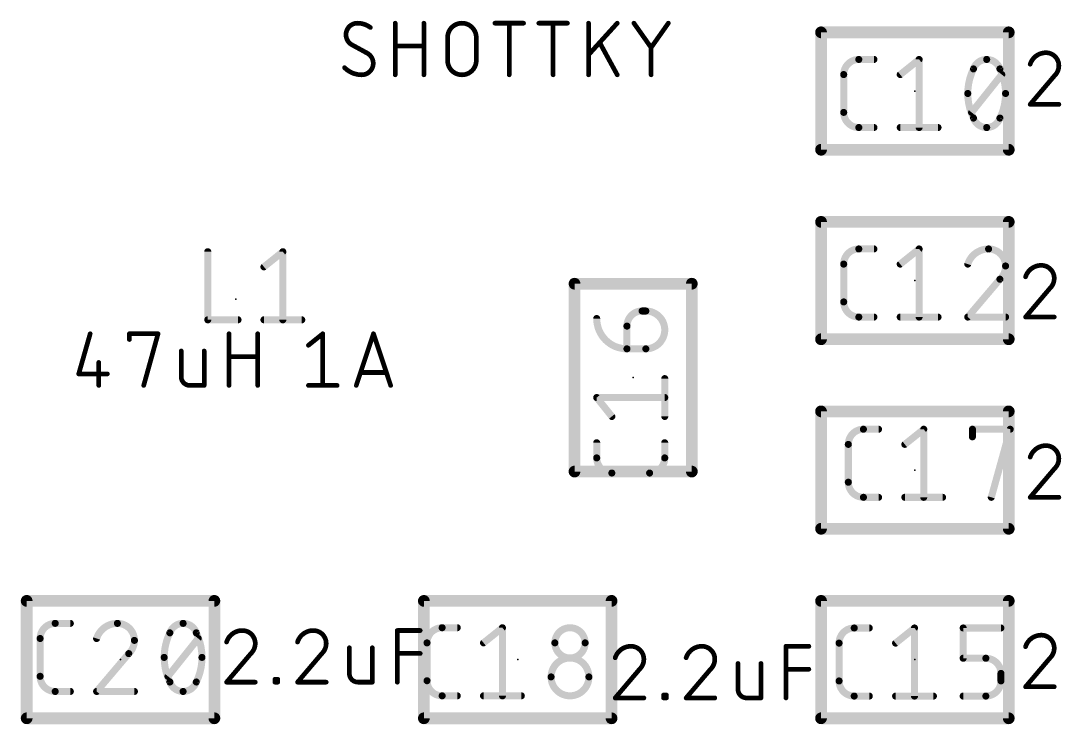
# Model space of a CAD drawing. Extents: x -0.1 to 70.1, y -0.1 to 54.
# Drawn here: x 28.77 to 40.03, y 35.85 to 43.46 of the extents above; entities that cross this region are included whole.
import ezdxf

# ---------------------------------------------------------------- set-up
doc = ezdxf.new("R2010")
doc.units = 0
for name, color, linetype in [('21', 253, 'CONTINUOUS'), ('23', 53, 'CONTINUOUS'), ('25', 253, 'CONTINUOUS'), ('27', 253, 'CONTINUOUS')]:
    doc.layers.add(name, color=color, linetype=linetype)

msp = doc.modelspace()

# ---------------------------------------------------------------- linework, layer by layer
at = {"layer": '21', "const_width": 0.0635}
for points in [[(37.434, 43.3668, 1), (37.434, 43.3032)], [(37.4658, 43.335, 1), (37.4023, 43.335)], [(39.4978, 43.335, 1), (39.4342, 43.335)], [(39.466, 43.3032, 1), (39.466, 43.3668)], [(37.434, 42.0968, 1), (37.434, 42.0333)], [(39.466, 42.0333, 1), (39.466, 42.0968)], [(37.4023, 42.065, 1), (37.4658, 42.065)], [(39.4342, 42.065, 1), (39.4978, 42.065)], [(37.434, 41.3168, 1), (37.434, 41.2533)], [(37.4658, 41.285, 1), (37.4023, 41.285)], [(39.4978, 41.285, 1), (39.4342, 41.285)], [(39.466, 41.2533, 1), (39.466, 41.3168)], [(34.7968, 40.616, 1), (34.7332, 40.616)], [(34.765, 40.6478, 1), (34.765, 40.5842)], [(36.0668, 40.616, 1), (36.0033, 40.616)], [(36.035, 40.5842, 1), (36.035, 40.6478)], [(37.434, 40.0468, 1), (37.434, 39.9832)], [(37.4023, 40.015, 1), (37.4658, 40.015)], [(39.4342, 40.015, 1), (39.4978, 40.015)], [(39.466, 39.9832, 1), (39.466, 40.0468)], [(37.434, 39.2668, 1), (37.434, 39.2032)], [(37.4658, 39.235, 1), (37.4023, 39.235)], [(39.4978, 39.235, 1), (39.4342, 39.235)], [(39.466, 39.2032, 1), (39.466, 39.2668)], [(34.765, 38.6158, 1), (34.765, 38.5523)], [(36.035, 38.5523, 1), (36.035, 38.6158)], [(34.7332, 38.584, 1), (34.7968, 38.584)], [(36.0033, 38.584, 1), (36.0668, 38.584)], [(37.434, 37.9968, 1), (37.434, 37.9333)], [(37.4023, 37.965, 1), (37.4658, 37.965)], [(39.4342, 37.965, 1), (39.4978, 37.965)], [(39.466, 37.9333, 1), (39.466, 37.9968)], [(28.834, 37.2168, 1), (28.834, 37.1532)], [(28.8657, 37.185, 1), (28.8023, 37.185)], [(30.8978, 37.185, 1), (30.8343, 37.185)], [(30.866, 37.1532, 1), (30.866, 37.2168)], [(33.134, 37.2168, 1), (33.134, 37.1532)], [(33.1658, 37.185, 1), (33.1022, 37.185)], [(35.1978, 37.185, 1), (35.1343, 37.185)], [(35.166, 37.1532, 1), (35.166, 37.2168)], [(37.434, 37.2168, 1), (37.434, 37.1532)], [(37.4658, 37.185, 1), (37.4023, 37.185)], [(39.4978, 37.185, 1), (39.4342, 37.185)], [(39.466, 37.1532, 1), (39.466, 37.2168)], [(28.834, 35.9468, 1), (28.834, 35.8832)], [(28.8023, 35.915, 1), (28.8657, 35.915)], [(30.8343, 35.915, 1), (30.8978, 35.915)], [(30.866, 35.8832, 1), (30.866, 35.9468)], [(33.134, 35.9468, 1), (33.134, 35.8832)], [(33.1022, 35.915, 1), (33.1658, 35.915)], [(35.1343, 35.915, 1), (35.1978, 35.915)], [(35.166, 35.8832, 1), (35.166, 35.9468)], [(37.434, 35.9468, 1), (37.434, 35.8832)], [(37.4023, 35.915, 1), (37.4658, 35.915)], [(39.4342, 35.915, 1), (39.4978, 35.915)], [(39.466, 35.8832, 1), (39.466, 35.9468)]]:
    msp.add_lwpolyline(points, format="xyb", dxfattribs=at)
at = {"layer": '21', "const_width": 0.127}
for points in [[(37.434, 42.065), (37.434, 43.335)], [(39.466, 43.335), (37.434, 43.335)], [(39.466, 42.065), (39.466, 43.335)], [(39.466, 42.065), (37.434, 42.065)], [(37.434, 40.015), (37.434, 41.285)], [(39.466, 41.285), (37.434, 41.285)], [(39.466, 40.015), (39.466, 41.285)], [(36.035, 40.616), (34.765, 40.616)], [(34.765, 40.616), (34.765, 38.584)], [(36.035, 40.616), (36.035, 38.584)], [(39.466, 40.015), (37.434, 40.015)], [(37.434, 37.965), (37.434, 39.235)], [(39.466, 39.235), (37.434, 39.235)], [(39.466, 37.965), (39.466, 39.235)], [(36.035, 38.584), (34.765, 38.584)], [(39.466, 37.965), (37.434, 37.965)], [(28.834, 35.915), (28.834, 37.185)], [(30.866, 37.185), (28.834, 37.185)], [(30.866, 35.915), (30.866, 37.185)], [(33.134, 37.185), (33.134, 35.915)], [(33.134, 37.185), (35.166, 37.185)], [(35.166, 37.185), (35.166, 35.915)], [(37.434, 35.915), (37.434, 37.185)], [(39.466, 37.185), (37.434, 37.185)], [(39.466, 35.915), (39.466, 37.185)], [(30.866, 35.915), (28.834, 35.915)], [(33.134, 35.915), (35.166, 35.915)], [(39.466, 35.915), (37.434, 35.915)]]:
    msp.add_lwpolyline(points, dxfattribs=at)
at = {"layer": '23'}
for p in [(38.45, 42.7), (38.45, 40.65), (31.1, 40.45), (35.4, 39.6), (38.45, 38.6), (29.85, 36.55), (34.15, 36.55), (38.45, 36.55)]:
    msp.add_point(p, dxfattribs=at)
at = {"layer": '25'}
for points, const_width in [([(37.8429, 43.0419, 0.4142), (37.6793, 42.8782)], 0.0762), ([(37.8429, 43.061, 1), (37.8429, 43.0229)], 0.0381), ([(37.8429, 43.0229, 1), (37.8429, 43.0609)], 0.0381), ([(38.0066, 43.0229, 1), (38.0066, 43.061)], 0.0381), ([(38.5148, 43.0419, 1), (38.4767, 43.0419)], 0.0381), ([(38.5077, 43.027, 1), (38.4839, 43.0568)], 0.0381), ([(39.2273, 43.0419, 0.3205), (39.0841, 42.9396)], 0.0762), ([(39.3705, 42.9396, 0.3205), (39.2273, 43.0419)], 0.0762), ([(39.2273, 43.0609, 1), (39.2273, 43.0229)], 0.0381), ([(39.2273, 43.0229, 1), (39.2273, 43.061)], 0.0381), ([(37.6983, 42.8782, 1), (37.6602, 42.8782)], 0.0381), ([(39.0841, 42.9396, 0.1139), (39.0227, 42.6736)], 0.0762), ([(39.066, 42.9458, 1), (39.1021, 42.9334)], 0.0381), ([(39.1012, 42.9312, 1), (39.0669, 42.9479)], 0.0381), ([(39.4319, 42.6736, 0.1139), (39.3705, 42.9396)], 0.0762), ([(39.3876, 42.9479, 1), (39.3534, 42.9312)], 0.0381), ([(39.3525, 42.9334, 1), (39.3885, 42.9458)], 0.0381), ([(39.4059, 42.8663, 1), (39.3761, 42.8901)], 0.0381), ([(37.6602, 42.8782, 1), (37.6983, 42.8782)], 0.0381), ([(38.2793, 42.8931, 1), (38.3031, 42.8633)], 0.0381), ([(39.0417, 42.6736, 1), (39.0036, 42.6736)], 0.0381), ([(39.0036, 42.6736, 1), (39.0417, 42.6736)], 0.0381), ([(39.0227, 42.6736, 0.1139), (39.0841, 42.4076)], 0.0762), ([(39.3705, 42.4076, 0.1139), (39.4319, 42.6736)], 0.0762), ([(39.4509, 42.6736, 1), (39.4129, 42.6736)], 0.0381), ([(39.4129, 42.6736, 1), (39.4509, 42.6736)], 0.0381), ([(37.6793, 42.469, 0.4142), (37.8429, 42.3053)], 0.0762), ([(37.6983, 42.469, 1), (37.6602, 42.469)], 0.0381), ([(37.6602, 42.469, 1), (37.6983, 42.469)], 0.0381), ([(39.0487, 42.4809, 1), (39.0785, 42.4571)], 0.0381), ([(39.1021, 42.4138, 1), (39.066, 42.4014)], 0.0381), ([(39.0841, 42.4076, 0.3205), (39.2273, 42.3053)], 0.0762), ([(39.0669, 42.3993, 1), (39.1012, 42.416)], 0.0381), ([(39.2273, 42.3053, 0.3205), (39.3705, 42.4076)], 0.0762), ([(39.3534, 42.416, 1), (39.3876, 42.3993)], 0.0381), ([(39.3885, 42.4014, 1), (39.3525, 42.4138)], 0.0381), ([(37.8429, 42.3244, 1), (37.8429, 42.2863)], 0.0381), ([(37.8429, 42.2863, 1), (37.8429, 42.3244)], 0.0381), ([(38.0066, 42.2863, 1), (38.0066, 42.3244)], 0.0381), ([(38.2912, 42.3244, 1), (38.2912, 42.2863)], 0.0381), ([(38.4767, 42.3053, 1), (38.5148, 42.3053)], 0.0381), ([(38.7004, 42.2863, 1), (38.7004, 42.3244)], 0.0381), ([(39.2273, 42.3243, 1), (39.2273, 42.2863)], 0.0381), ([(39.2273, 42.2863, 1), (39.2273, 42.3243)], 0.0381), ([(30.8137, 40.9619, 1), (30.7756, 40.9619)], 0.0381), ([(31.6263, 40.9619, 1), (31.5882, 40.9619)], 0.0381), ([(31.6192, 40.947, 1), (31.5954, 40.9768)], 0.0381), ([(37.8429, 40.9919, 0.4142), (37.6793, 40.8282)], 0.0762), ([(37.8429, 41.011, 1), (37.8429, 40.9729)], 0.0381), ([(37.8429, 40.9729, 1), (37.8429, 41.0109)], 0.0381), ([(38.0066, 40.9729, 1), (38.0066, 41.011)], 0.0381), ([(38.5148, 40.9919, 1), (38.4767, 40.9919)], 0.0381), ([(38.5077, 40.977, 1), (38.4839, 41.0068)], 0.0381), ([(39.2478, 40.9919, 0.3252), (39.0227, 40.8282)], 0.0762), ([(39.2478, 41.011, 1), (39.2478, 40.9729)], 0.0381), ([(39.4319, 40.8077, 0.4142), (39.2478, 40.9919)], 0.0762), ([(39.2478, 40.9729, 1), (39.2477, 41.0109)], 0.0381), ([(31.3908, 40.8131, 1), (31.4146, 40.7833)], 0.0381), ([(37.6983, 40.8282, 1), (37.6602, 40.8282)], 0.0381), ([(37.6602, 40.8282, 1), (37.6983, 40.8282)], 0.0381), ([(38.2793, 40.8431, 1), (38.3031, 40.8133)], 0.0381), ([(39.0046, 40.8341, 1), (39.0408, 40.8223)], 0.0381), ([(39.3705, 40.6645, 0.2053), (39.4319, 40.8077)], 0.0762), ([(39.4128, 40.8077, 1), (39.4509, 40.8077)], 0.0381), ([(39.4509, 40.8077, 1), (39.4129, 40.8078)], 0.0381), ([(39.3574, 40.6783, 1), (39.3837, 40.6507)], 0.0381), ([(39.385, 40.6522, 1), (39.356, 40.6769)], 0.0381), ([(37.6793, 40.419, 0.4142), (37.8429, 40.2553)], 0.0762), ([(37.6983, 40.419, 1), (37.6602, 40.419)], 0.0381), ([(37.6602, 40.419, 1), (37.6983, 40.419)], 0.0381), ([(35.4964, 40.3207, 0.4142), (35.3327, 40.1571)], 0.0762), ([(35.4964, 40.3398, 1), (35.4964, 40.3017)], 0.0381), ([(35.4964, 40.3017, 1), (35.4964, 40.3398)], 0.0381), ([(35.5373, 39.9115, 1), (35.5373, 40.3208)], 0.0762), ([(35.5373, 40.3398, 1), (35.5373, 40.3017)], 0.0381), ([(35.5373, 40.3017, 1), (35.5373, 40.3398)], 0.0381), ([(30.7947, 40.2444, 1), (30.7947, 40.2063)], 0.0381), ([(30.7756, 40.2253, 1), (30.8137, 40.2253)], 0.0381), ([(31.122, 40.2063, 1), (31.122, 40.2444)], 0.0381), ([(31.4027, 40.2444, 1), (31.4027, 40.2063)], 0.0381), ([(31.5882, 40.2253, 1), (31.6263, 40.2253)], 0.0381), ([(31.8119, 40.2063, 1), (31.8119, 40.2444)], 0.0381), ([(35.0243, 40.2389, 1), (34.9862, 40.2389)], 0.0381), ([(35.0053, 40.2389, 0.4142), (35.3327, 39.9115)], 0.0762), ([(37.8429, 40.2744, 1), (37.8429, 40.2363)], 0.0381), ([(37.8429, 40.2363, 1), (37.8429, 40.2744)], 0.0381), ([(38.0066, 40.2363, 1), (38.0066, 40.2744)], 0.0381), ([(38.2912, 40.2744, 1), (38.2912, 40.2363)], 0.0381), ([(38.4767, 40.2553, 1), (38.5148, 40.2553)], 0.0381), ([(38.7004, 40.2363, 1), (38.7004, 40.2744)], 0.0381), ([(39.0227, 40.2744, 1), (39.0227, 40.2363)], 0.0381), ([(39.0082, 40.2676, 1), (39.0372, 40.243)], 0.0381), ([(39.4319, 40.2363, 1), (39.4319, 40.2744)], 0.0381), ([(35.3517, 40.1571, 1), (35.3136, 40.1571)], 0.0381), ([(35.3136, 40.1571, 1), (35.3517, 40.1571)], 0.0381), ([(35.3327, 39.9306, 1), (35.3327, 39.8925)], 0.0381), ([(35.3136, 39.9115, 1), (35.3517, 39.9115)], 0.0381), ([(35.3327, 39.8925, 1), (35.3327, 39.9306)], 0.0381), ([(35.5373, 39.9306, 1), (35.5373, 39.8925)], 0.0381), ([(35.5373, 39.8925, 1), (35.5373, 39.9306)], 0.0381), ([(35.761, 39.5892, 1), (35.7229, 39.5892)], 0.0381), ([(35.0053, 39.4037, 1), (35.0053, 39.3656)], 0.0381), ([(35.0202, 39.3965, 1), (34.9904, 39.3727)], 0.0381), ([(35.7419, 39.3656, 1), (35.7419, 39.4037)], 0.0381), ([(35.1541, 39.1681, 1), (35.1839, 39.1919)], 0.0381), ([(35.7229, 39.18, 1), (35.761, 39.18)], 0.0381), ([(37.8929, 39.0419, 0.4142), (37.7293, 38.8782)], 0.0762), ([(37.8929, 39.061, 1), (37.8929, 39.0229)], 0.0381), ([(37.8929, 39.0229, 1), (37.8929, 39.0609)], 0.0381), ([(38.0566, 39.0229, 1), (38.0566, 39.061)], 0.0381), ([(38.5648, 39.0419, 1), (38.5267, 39.0419)], 0.0381), ([(38.5577, 39.027, 1), (38.5339, 39.0568)], 0.0381), ([(39.0917, 39.0419, 1), (39.0536, 39.0419)], 0.0381), ([(39.0727, 39.061, 1), (39.0727, 39.0229)], 0.0381), ([(39.0536, 38.9601, 1), (39.0917, 38.9601)], 0.0381), ([(39.5003, 39.0368, 1), (39.4635, 39.047)], 0.0381), ([(39.4819, 39.0229, 1), (39.4819, 39.061)], 0.0381), ([(35.0243, 38.8955, 1), (34.9862, 38.8955)], 0.0381), ([(35.761, 38.8955, 1), (35.7229, 38.8955)], 0.0381), ([(37.7483, 38.8782, 1), (37.7102, 38.8782)], 0.0381), ([(37.7102, 38.8782, 1), (37.7483, 38.8782)], 0.0381), ([(38.3293, 38.8931, 1), (38.3531, 38.8633)], 0.0381), ([(35.0243, 38.7318, 1), (34.9862, 38.7318)], 0.0381), ([(34.9862, 38.7318, 1), (35.0243, 38.7318)], 0.0381), ([(35.0053, 38.7318, 0.4142), (35.169, 38.5681)], 0.0762), ([(35.5782, 38.5681, 0.4142), (35.7419, 38.7318)], 0.0762), ([(35.761, 38.7318, 1), (35.7229, 38.7318)], 0.0381), ([(35.7229, 38.7318, 1), (35.761, 38.7318)], 0.0381), ([(35.169, 38.5872, 1), (35.169, 38.5491)], 0.0381), ([(35.169, 38.5491, 1), (35.169, 38.5872)], 0.0381), ([(35.5782, 38.5872, 1), (35.5782, 38.5491)], 0.0381), ([(35.5782, 38.5491, 1), (35.5782, 38.5872)], 0.0381), ([(37.7293, 38.469, 0.4142), (37.8929, 38.3053)], 0.0762), ([(37.7483, 38.469, 1), (37.7102, 38.469)], 0.0381), ([(37.7102, 38.469, 1), (37.7483, 38.469)], 0.0381), ([(37.8929, 38.3244, 1), (37.8929, 38.2863)], 0.0381), ([(37.8929, 38.2863, 1), (37.8929, 38.3244)], 0.0381), ([(38.0566, 38.2863, 1), (38.0566, 38.3244)], 0.0381), ([(38.3412, 38.3244, 1), (38.3412, 38.2863)], 0.0381), ([(38.5267, 38.3053, 1), (38.5648, 38.3053)], 0.0381), ([(38.7504, 38.2863, 1), (38.7504, 38.3244)], 0.0381), ([(39.2589, 38.3104, 1), (39.2956, 38.3002)], 0.0381), ([(29.1429, 36.9419, 0.4142), (28.9793, 36.7782)], 0.0762), ([(29.1429, 36.961, 1), (29.1429, 36.9229)], 0.0381), ([(29.1429, 36.9229, 1), (29.1429, 36.9609)], 0.0381), ([(29.3066, 36.9229, 1), (29.3066, 36.961)], 0.0381), ([(29.8162, 36.9419, 0.3252), (29.5912, 36.7782)], 0.0762), ([(30.0004, 36.7578, 0.4142), (29.8162, 36.9419)], 0.0762), ([(29.8162, 36.961, 1), (29.8162, 36.9229)], 0.0381), ([(29.8162, 36.9229, 1), (29.8162, 36.9609)], 0.0381), ([(30.5273, 36.9419, 0.3205), (30.3841, 36.8396)], 0.0762), ([(30.6705, 36.8396, 0.3205), (30.5273, 36.9419)], 0.0762), ([(30.5273, 36.9609, 1), (30.5273, 36.9229)], 0.0381), ([(30.5273, 36.9229, 1), (30.5273, 36.961)], 0.0381), ([(30.3841, 36.8396, 0.1139), (30.3227, 36.5736)], 0.0762), ([(30.366, 36.8458, 1), (30.4021, 36.8334)], 0.0381), ([(30.4012, 36.8312, 1), (30.3669, 36.8479)], 0.0381), ([(30.7319, 36.5736, 0.1139), (30.6705, 36.8396)], 0.0762), ([(30.6876, 36.8479, 1), (30.6534, 36.8312)], 0.0381), ([(30.6525, 36.8334, 1), (30.6885, 36.8458)], 0.0381), ([(33.3318, 36.8947, 0.4142), (33.1681, 36.731)], 0.0762), ([(33.3318, 36.9138, 1), (33.3318, 36.8757)], 0.0381), ([(33.3318, 36.8757, 1), (33.3318, 36.9137)], 0.0381), ([(33.4955, 36.8757, 1), (33.4955, 36.9138)], 0.0381), ([(34.0037, 36.8947, 1), (33.9656, 36.8947)], 0.0381), ([(33.9965, 36.8798, 1), (33.9727, 36.9096)], 0.0381), ([(34.8798, 36.731, 1), (34.5525, 36.731)], 0.0762), ([(37.7929, 36.8919, 0.4142), (37.6292, 36.7282)], 0.0762), ([(37.7929, 36.9109, 1), (37.7929, 36.8728)], 0.0381), ([(37.7929, 36.8729, 1), (37.7929, 36.9109)], 0.0381), ([(37.9566, 36.8728, 1), (37.9566, 36.9109)], 0.0381), ([(38.4648, 36.8919, 1), (38.4267, 36.8919)], 0.0381), ([(38.4577, 36.877, 1), (38.4339, 36.9068)], 0.0381), ([(38.9917, 36.8919, 1), (38.9536, 36.8919)], 0.0381), ([(38.9727, 36.9109, 1), (38.9727, 36.8728)], 0.0381), ([(39.3819, 36.8728, 1), (39.3819, 36.9109)], 0.0381), ([(28.9983, 36.7782, 1), (28.9602, 36.7782)], 0.0381), ([(28.9602, 36.7782, 1), (28.9983, 36.7782)], 0.0381), ([(29.573, 36.7841, 1), (29.6093, 36.7723)], 0.0381), ([(29.939, 36.6145, 0.2053), (30.0004, 36.7578)], 0.0762), ([(30.0194, 36.7577, 1), (29.9813, 36.7578)], 0.0381), ([(29.9813, 36.7578, 1), (30.0194, 36.7578)], 0.0381), ([(30.7059, 36.7663, 1), (30.6761, 36.7901)], 0.0381), ([(33.1872, 36.731, 1), (33.1491, 36.731)], 0.0381), ([(33.1491, 36.731, 1), (33.1872, 36.731)], 0.0381), ([(33.7681, 36.7459, 1), (33.7919, 36.7161)], 0.0381), ([(34.5524, 36.731, 1), (34.8798, 36.731)], 0.0762), ([(34.5715, 36.731, 1), (34.5334, 36.731)], 0.0381), ([(34.5334, 36.731, 1), (34.5715, 36.731)], 0.0381), ([(34.8989, 36.731, 1), (34.8608, 36.731)], 0.0381), ([(34.8608, 36.731, 1), (34.8989, 36.731)], 0.0381), ([(37.6483, 36.7282, 1), (37.6102, 36.7282)], 0.0381), ([(37.6102, 36.7282, 1), (37.6483, 36.7282)], 0.0381), ([(38.2293, 36.7431, 1), (38.2531, 36.7133)], 0.0381), ([(29.9259, 36.6283, 1), (29.9521, 36.6007)], 0.0381), ([(29.9535, 36.6022, 1), (29.9245, 36.6269)], 0.0381), ([(30.3417, 36.5736, 1), (30.3036, 36.5736)], 0.0381), ([(30.3227, 36.5736, 0.1139), (30.3841, 36.3076)], 0.0762), ([(30.6705, 36.3076, 0.1139), (30.7319, 36.5736)], 0.0762), ([(30.7509, 36.5736, 1), (30.7129, 36.5736)], 0.0381), ([(30.3036, 36.5736, 1), (30.3417, 36.5736)], 0.0381), ([(30.7129, 36.5736, 1), (30.7509, 36.5736)], 0.0381), ([(34.9207, 36.3627, 1), (34.5115, 36.3627)], 0.0762), ([(38.9727, 36.5836, 1), (38.9727, 36.5455)], 0.0381), ([(38.9536, 36.5645, 1), (38.9917, 36.5645)], 0.0381), ([(39.3819, 36.4008, 0.4142), (39.2182, 36.5645)], 0.0762), ([(39.2182, 36.5836, 1), (39.2182, 36.5455)], 0.0381), ([(39.2182, 36.5455, 1), (39.2182, 36.5836)], 0.0381), ([(28.9793, 36.369, 0.4142), (29.1429, 36.2053)], 0.0762), ([(28.9983, 36.369, 1), (28.9602, 36.369)], 0.0381), ([(28.9602, 36.369, 1), (28.9983, 36.369)], 0.0381), ([(30.3487, 36.3809, 1), (30.3785, 36.3571)], 0.0381), ([(34.5115, 36.3627, 1), (34.9207, 36.3627)], 0.0762), ([(34.5306, 36.3627, 1), (34.4925, 36.3627)], 0.0381), ([(34.4925, 36.3627, 1), (34.5306, 36.3627)], 0.0381), ([(34.9398, 36.3627, 1), (34.9017, 36.3627)], 0.0381), ([(34.9017, 36.3627, 1), (34.9398, 36.3627)], 0.0381), ([(39.401, 36.4008, 1), (39.3629, 36.4008)], 0.0381), ([(39.3629, 36.4008, 1), (39.401, 36.4008)], 0.0381), ([(30.4021, 36.3138, 1), (30.366, 36.3014)], 0.0381), ([(30.3841, 36.3076, 0.3205), (30.5273, 36.2053)], 0.0762), ([(30.3669, 36.2993, 1), (30.4012, 36.316)], 0.0381), ([(30.5273, 36.2053, 0.3205), (30.6705, 36.3076)], 0.0762), ([(30.6534, 36.316, 1), (30.6876, 36.2993)], 0.0381), ([(30.6885, 36.3014, 1), (30.6525, 36.3138)], 0.0381), ([(33.1681, 36.3218, 0.4142), (33.3318, 36.1581)], 0.0762), ([(33.1872, 36.3218, 1), (33.1491, 36.3218)], 0.0381), ([(33.1491, 36.3218, 1), (33.1872, 36.3218)], 0.0381), ([(37.6292, 36.319, 0.4142), (37.7929, 36.1553)], 0.0762), ([(37.6483, 36.319, 1), (37.6102, 36.319)], 0.0381), ([(37.6102, 36.319, 1), (37.6483, 36.319)], 0.0381), ([(39.2182, 36.1553, 0.4142), (39.3819, 36.319)], 0.0762), ([(39.4009, 36.319, 1), (39.3628, 36.319)], 0.0381), ([(39.3629, 36.319, 1), (39.401, 36.319)], 0.0381), ([(29.1429, 36.2244, 1), (29.1429, 36.1863)], 0.0381), ([(29.1429, 36.1863, 1), (29.1429, 36.2244)], 0.0381), ([(29.3066, 36.1863, 1), (29.3066, 36.2244)], 0.0381), ([(29.5766, 36.2176, 1), (29.6057, 36.193)], 0.0381), ([(29.5912, 36.2244, 1), (29.5912, 36.1863)], 0.0381), ([(30.0004, 36.1863, 1), (30.0004, 36.2244)], 0.0381), ([(30.5273, 36.2243, 1), (30.5273, 36.1863)], 0.0381), ([(30.5273, 36.1863, 1), (30.5273, 36.2243)], 0.0381), ([(33.3318, 36.1772, 1), (33.3318, 36.1391)], 0.0381), ([(33.3318, 36.1391, 1), (33.3318, 36.1772)], 0.0381), ([(33.4955, 36.1391, 1), (33.4955, 36.1772)], 0.0381), ([(33.78, 36.1772, 1), (33.78, 36.1391)], 0.0381), ([(33.9656, 36.1581, 1), (34.0037, 36.1581)], 0.0381), ([(34.1892, 36.1391, 1), (34.1892, 36.1772)], 0.0381), ([(37.7929, 36.1744, 1), (37.7929, 36.1363)], 0.0381), ([(37.7929, 36.1363, 1), (37.7929, 36.1744)], 0.0381), ([(37.9566, 36.1363, 1), (37.9566, 36.1744)], 0.0381), ([(38.2412, 36.1744, 1), (38.2412, 36.1363)], 0.0381), ([(38.4267, 36.1553, 1), (38.4648, 36.1553)], 0.0381), ([(38.6504, 36.1363, 1), (38.6504, 36.1744)], 0.0381), ([(38.9727, 36.1744, 1), (38.9727, 36.1363)], 0.0381), ([(39.2182, 36.1744, 1), (39.2182, 36.1363)], 0.0381), ([(39.2182, 36.1363, 1), (39.2182, 36.1744)], 0.0381)]:
    msp.add_lwpolyline(points, format="xyb", dxfattribs=dict(at, const_width=const_width))
at = {"layer": '25', "const_width": 0.0762}
for points in [[(37.8429, 43.0419), (38.0066, 43.0419)], [(38.2912, 42.8782), (38.4958, 43.0419)], [(38.4958, 43.0419), (38.4958, 42.3053)], [(37.6793, 42.469), (37.6793, 42.8782)], [(39.0636, 42.469), (39.391, 42.8782)], [(38.0066, 42.3053), (37.8429, 42.3053)], [(38.2912, 42.3053), (38.7004, 42.3053)], [(30.7947, 40.9619), (30.7947, 40.2253)], [(31.4027, 40.7982), (31.6073, 40.9619)], [(31.6073, 40.9619), (31.6073, 40.2253)], [(37.8429, 40.9919), (38.0066, 40.9919)], [(38.2912, 40.8282), (38.4958, 40.9919)], [(38.4958, 40.9919), (38.4958, 40.2553)], [(37.6793, 40.419), (37.6793, 40.8282)], [(39.3705, 40.6645), (39.0227, 40.2553)], [(35.4964, 40.3208), (35.5373, 40.3208)], [(30.7947, 40.2253), (31.122, 40.2253)], [(31.4027, 40.2253), (31.8119, 40.2253)], [(38.0066, 40.2553), (37.8429, 40.2553)], [(38.2912, 40.2553), (38.7004, 40.2553)], [(39.0227, 40.2553), (39.4319, 40.2553)], [(35.3327, 39.9115), (35.3327, 40.1571)], [(35.5373, 39.9115), (35.3327, 39.9115)], [(35.7419, 39.18), (35.7419, 39.5892)], [(35.169, 39.18), (35.0053, 39.3846)], [(35.0053, 39.3846), (35.7419, 39.3846)], [(37.8929, 39.0419), (38.0566, 39.0419)], [(38.3412, 38.8782), (38.5458, 39.0419)], [(38.5458, 39.0419), (38.5458, 38.3053)], [(39.0727, 38.9601), (39.0727, 39.0419)], [(39.0727, 39.0419), (39.4819, 39.0419)], [(39.4819, 39.0419), (39.2773, 38.3053)], [(35.0053, 38.7318), (35.0053, 38.8955)], [(35.7419, 38.8955), (35.7419, 38.7318)], [(37.7293, 38.469), (37.7293, 38.8782)], [(35.5782, 38.5681), (35.169, 38.5681)], [(38.0566, 38.3053), (37.8929, 38.3053)], [(38.3412, 38.3053), (38.7504, 38.3053)], [(29.1429, 36.9419), (29.3066, 36.9419)], [(33.3318, 36.8947), (33.4955, 36.8947)], [(33.78, 36.731), (33.9846, 36.8947)], [(33.9846, 36.8947), (33.9846, 36.1581)], [(37.7929, 36.8919), (37.9566, 36.8919)], [(38.2412, 36.7282), (38.4458, 36.8919)], [(38.4458, 36.8919), (38.4458, 36.1553)], [(38.9727, 36.5645), (38.9727, 36.8919)], [(38.9727, 36.8919), (39.3819, 36.8919)], [(28.9793, 36.369), (28.9793, 36.7782)], [(30.3636, 36.369), (30.691, 36.7782)], [(33.1681, 36.3218), (33.1681, 36.731)], [(37.6292, 36.319), (37.6292, 36.7282)], [(29.939, 36.6145), (29.5912, 36.2053)], [(39.2182, 36.5645), (38.9727, 36.5645)], [(39.3819, 36.319), (39.3819, 36.4008)], [(29.3066, 36.2053), (29.1429, 36.2053)], [(29.5912, 36.2053), (30.0004, 36.2053)], [(33.4955, 36.1581), (33.3318, 36.1581)], [(33.78, 36.1581), (34.1892, 36.1581)], [(37.9566, 36.1553), (37.7929, 36.1553)], [(38.2412, 36.1553), (38.6504, 36.1553)], [(38.9727, 36.1553), (39.2182, 36.1553)]]:
    msp.add_lwpolyline(points, dxfattribs=at)
at = {"layer": '27'}
for points, const_width in [([(32.4151, 43.4342, 0.4142), (32.2909, 43.31)], 0.0508), ([(32.5548, 43.3876, 0.1623), (32.4151, 43.4342)], 0.0508), ([(32.4151, 43.4469, 1), (32.4151, 43.4215)], 0.0254), ([(32.4151, 43.4215, 1), (32.4151, 43.4469)], 0.0254), ([(32.5472, 43.3775, 1), (32.5624, 43.3978)], 0.0254), ([(32.8367, 43.4342, 1), (32.8113, 43.4342)], 0.0254), ([(33.1472, 43.4342, 1), (33.1218, 43.4342)], 0.0254), ([(33.7014, 43.279, 1), (33.391, 43.279)], 0.0508), ([(33.903, 43.4469, 1), (33.903, 43.4215)], 0.0254), ([(34.0709, 43.4342, 1), (34.0455, 43.4342)], 0.0254), ([(34.2135, 43.4215, 1), (34.2135, 43.4469)], 0.0254), ([(34.3785, 43.4469, 1), (34.3785, 43.4215)], 0.0254), ([(34.5464, 43.4342, 1), (34.521, 43.4342)], 0.0254), ([(34.689, 43.4215, 1), (34.689, 43.4469)], 0.0254), ([(34.9299, 43.4342, 1), (34.9045, 43.4342)], 0.0254), ([(35.237, 43.4257, 1), (35.2182, 43.4427)], 0.0254), ([(35.4185, 43.4415, 1), (35.3978, 43.4269)], 0.0254), ([(35.7911, 43.4269, 1), (35.7703, 43.4415)], 0.0254), ([(32.2909, 43.31, 0.2656), (32.353, 43.2014)], 0.0508), ([(32.3036, 43.31, 1), (32.2782, 43.31)], 0.0254), ([(32.2782, 43.31, 1), (32.3036, 43.31)], 0.0254), ([(33.4037, 43.279, 1), (33.3783, 43.279)], 0.0254), ([(33.3783, 43.279, 1), (33.4037, 43.279)], 0.0254), ([(33.7141, 43.279, 1), (33.6887, 43.279)], 0.0254), ([(33.6887, 43.279, 1), (33.7141, 43.279)], 0.0254), ([(32.3591, 43.2125, 1), (32.3469, 43.1902)], 0.0254), ([(32.3466, 43.1904, 1), (32.3595, 43.2123)], 0.0254), ([(32.824, 43.1985, 1), (32.824, 43.1731)], 0.0254), ([(33.1345, 43.1731, 1), (33.1345, 43.1985)], 0.0254), ([(35.0525, 43.223, 1), (35.0302, 43.2108)], 0.0254), ([(35.6071, 43.1703, 1), (35.5817, 43.1703)], 0.0254), ([(35.5841, 43.1776, 1), (35.6048, 43.163)], 0.0254), ([(35.5841, 43.163, 1), (35.6048, 43.1776)], 0.0254), ([(39.8688, 43.1146, 0.3252), (39.6981, 42.9904)], 0.0508), ([(40.0085, 42.9749, 0.4142), (39.8688, 43.1146)], 0.0508), ([(39.8688, 43.1273, 1), (39.8688, 43.1019)], 0.0254), ([(39.8688, 43.1019, 1), (39.8688, 43.1273)], 0.0254), ([(32.5302, 43.1192, 1), (32.5173, 43.0973)], 0.0254), ([(32.5858, 42.9996, 0.2656), (32.5238, 43.1082)], 0.0508), ([(32.5177, 43.0971, 1), (32.5298, 43.1194)], 0.0254), ([(33.391, 43.0306, 1), (33.7014, 43.0306)], 0.0508), ([(33.4037, 43.0306, 1), (33.3783, 43.0306)], 0.0254), ([(33.3783, 43.0306, 1), (33.4037, 43.0306)], 0.0254), ([(33.7141, 43.0306, 1), (33.6887, 43.0306)], 0.0254), ([(33.6887, 43.0306, 1), (33.7141, 43.0306)], 0.0254), ([(34.9078, 43.1013, 1), (34.9266, 43.0842)], 0.0254), ([(32.2754, 42.953, 0.2), (32.4617, 42.8754)], 0.0508), ([(32.2844, 42.962, 1), (32.2664, 42.9441)], 0.0254), ([(32.4617, 42.8754, 0.4142), (32.5858, 42.9996)], 0.0508), ([(32.5985, 42.9996, 1), (32.5731, 42.9996)], 0.0254), ([(32.5731, 42.9996, 1), (32.5985, 42.9996)], 0.0254), ([(39.686, 42.9943, 1), (39.7102, 42.9865)], 0.0254), ([(39.9619, 42.8662, 0.2053), (40.0085, 42.9749)], 0.0508), ([(40.0212, 42.9749, 1), (39.9958, 42.9749)], 0.0254), ([(39.9958, 42.9749, 1), (40.0212, 42.9749)], 0.0254), ([(32.4617, 42.8881, 1), (32.4617, 42.8627)], 0.0254), ([(32.4617, 42.8627, 1), (32.4617, 42.8881)], 0.0254), ([(32.8113, 42.8754, 1), (32.8367, 42.8754)], 0.0254), ([(33.1218, 42.8754, 1), (33.1472, 42.8754)], 0.0254), ([(34.0455, 42.8754, 1), (34.0709, 42.8754)], 0.0254), ([(34.521, 42.8754, 1), (34.5464, 42.8754)], 0.0254), ([(34.9045, 42.8754, 1), (34.9299, 42.8754)], 0.0254), ([(35.2165, 42.8693, 1), (35.2388, 42.8815)], 0.0254), ([(35.5817, 42.8754, 1), (35.6071, 42.8754)], 0.0254), ([(39.9532, 42.8754, 1), (39.9707, 42.857)], 0.0254), ([(39.9716, 42.858, 1), (39.9523, 42.8745)], 0.0254), ([(39.6981, 42.5685, 1), (39.6981, 42.5431)], 0.0254), ([(39.6884, 42.564, 1), (39.7077, 42.5476)], 0.0254), ([(40.0085, 42.5431, 1), (40.0085, 42.5685)], 0.0254), ([(39.8188, 40.8146, 0.3252), (39.6481, 40.6904)], 0.0508), ([(39.9585, 40.6749, 0.4142), (39.8188, 40.8146)], 0.0508), ([(39.8188, 40.8273, 1), (39.8188, 40.8019)], 0.0254), ([(39.8188, 40.8019, 1), (39.8188, 40.8273)], 0.0254), ([(39.636, 40.6943, 1), (39.6602, 40.6865)], 0.0254), ([(39.9119, 40.5662, 0.2053), (39.9585, 40.6749)], 0.0508), ([(39.9712, 40.6749, 1), (39.9458, 40.6749)], 0.0254), ([(39.9458, 40.6749, 1), (39.9712, 40.6749)], 0.0254), ([(39.9032, 40.5754, 1), (39.9207, 40.557)], 0.0254), ([(39.9216, 40.558, 1), (39.9023, 40.5745)], 0.0254), ([(39.6481, 40.2685, 1), (39.6481, 40.2431)], 0.0254), ([(39.6384, 40.264, 1), (39.6577, 40.2476)], 0.0254), ([(39.9585, 40.2431, 1), (39.9585, 40.2685)], 0.0254), ([(29.5337, 40.0711, 1), (29.5093, 40.0781)], 0.0254), ([(29.9587, 40.0746, 1), (29.9333, 40.0746)], 0.0254), ([(29.946, 40.0873, 1), (29.946, 40.0619)], 0.0254), ([(30.2686, 40.0712, 1), (30.2442, 40.078)], 0.0254), ([(30.2564, 40.0619, 1), (30.2564, 40.0873)], 0.0254), ([(31.0376, 40.0746, 1), (31.0122, 40.0746)], 0.0254), ([(31.3481, 40.0746, 1), (31.3227, 40.0746)], 0.0254), ([(32.0524, 40.0746, 1), (32.027, 40.0746)], 0.0254), ([(32.0476, 40.0647, 1), (32.0318, 40.0845)], 0.0254), ([(32.6004, 40.0786, 1), (32.5763, 40.0706)], 0.0254), ([(32.6004, 40.0706, 1), (32.5763, 40.0786)], 0.0254), ([(29.9333, 40.0125, 1), (29.9587, 40.0125)], 0.0254), ([(30.5201, 39.8883, 1), (30.4947, 39.8883)], 0.0254), ([(30.7684, 39.8883, 1), (30.743, 39.8883)], 0.0254), ([(31.8765, 39.9603, 1), (31.8924, 39.9405)], 0.0254), ([(29.6273, 39.7642, 1), (29.6019, 39.7642)], 0.0254), ([(31.0249, 39.8389, 1), (31.0249, 39.8135)], 0.0254), ([(31.3354, 39.8135, 1), (31.3354, 39.8389)], 0.0254), ([(29.3973, 39.6527, 1), (29.3973, 39.6273)], 0.0254), ([(29.3851, 39.6435, 1), (29.4095, 39.6365)], 0.0254), ([(29.7078, 39.6273, 1), (29.7078, 39.6527)], 0.0254), ([(32.4486, 39.6682, 1), (32.4486, 39.6428)], 0.0254), ([(32.728, 39.6428, 1), (32.728, 39.6682)], 0.0254), ([(30.5074, 39.6089, 0.4142), (30.6005, 39.5158)], 0.0508), ([(30.5201, 39.6089, 1), (30.4947, 39.6089)], 0.0254), ([(30.4947, 39.6089, 1), (30.5201, 39.6089)], 0.0254), ([(30.6005, 39.5285, 1), (30.6005, 39.5031)], 0.0254), ([(30.6005, 39.5031, 1), (30.6005, 39.5285)], 0.0254), ([(30.7557, 39.5031, 1), (30.7557, 39.5285)], 0.0254), ([(31.8845, 39.5285, 1), (31.8845, 39.5031)], 0.0254), ([(32.1949, 39.5031, 1), (32.1949, 39.5285)], 0.0254), ([(29.6019, 39.5158, 1), (29.6273, 39.5158)], 0.0254), ([(30.0889, 39.5192, 1), (30.1134, 39.5124)], 0.0254), ([(30.743, 39.5158, 1), (30.7684, 39.5158)], 0.0254), ([(31.0122, 39.5158, 1), (31.0376, 39.5158)], 0.0254), ([(31.3227, 39.5158, 1), (31.3481, 39.5158)], 0.0254), ([(32.027, 39.5158, 1), (32.0524, 39.5158)], 0.0254), ([(32.39, 39.5198, 1), (32.4141, 39.5118)], 0.0254), ([(32.7626, 39.5118, 1), (32.7866, 39.5198)], 0.0254), ([(39.8688, 38.8646, 0.3252), (39.6981, 38.7404)], 0.0508), ([(40.0085, 38.7249, 0.4142), (39.8688, 38.8646)], 0.0508), ([(39.8688, 38.8773, 1), (39.8688, 38.8519)], 0.0254), ([(39.8688, 38.8519, 1), (39.8688, 38.8773)], 0.0254), ([(39.686, 38.7443, 1), (39.7102, 38.7365)], 0.0254), ([(39.9619, 38.6162, 0.2053), (40.0085, 38.7249)], 0.0508), ([(40.0212, 38.7249, 1), (39.9958, 38.7249)], 0.0254), ([(39.9532, 38.6254, 1), (39.9707, 38.607)], 0.0254), ([(39.9716, 38.608, 1), (39.9523, 38.6245)], 0.0254), ([(39.9958, 38.7249, 1), (40.0212, 38.7249)], 0.0254), ([(39.6981, 38.3185, 1), (39.6981, 38.2931)], 0.0254), ([(39.6884, 38.314, 1), (39.7077, 38.2976)], 0.0254), ([(40.0085, 38.2931, 1), (40.0085, 38.3185)], 0.0254), ([(31.1688, 36.8646, 0.3252), (30.9981, 36.7404)], 0.0508), ([(31.3085, 36.7249, 0.4142), (31.1688, 36.8646)], 0.0508), ([(31.1688, 36.8773, 1), (31.1688, 36.8519)], 0.0254), ([(31.1688, 36.8519, 1), (31.1688, 36.8773)], 0.0254), ([(31.9369, 36.8646, 0.3252), (31.7662, 36.7404)], 0.0508), ([(32.0766, 36.7249, 0.4142), (31.9369, 36.8646)], 0.0508), ([(31.9369, 36.8773, 1), (31.9369, 36.8519)], 0.0254), ([(31.9369, 36.8519, 1), (31.9369, 36.8773)], 0.0254), ([(32.8589, 36.8646, 1), (32.8335, 36.8646)], 0.0254), ([(32.8462, 36.8773, 1), (32.8462, 36.8519)], 0.0254), ([(33.0946, 36.8519, 1), (33.0946, 36.8773)], 0.0254), ([(39.8188, 36.8146, 0.3252), (39.6481, 36.6904)], 0.0508), ([(39.9585, 36.6749, 0.4142), (39.8188, 36.8146)], 0.0508), ([(39.8188, 36.8273, 1), (39.8188, 36.8019)], 0.0254), ([(39.8188, 36.8019, 1), (39.8188, 36.8273)], 0.0254), ([(30.986, 36.7443, 1), (31.0102, 36.7365)], 0.0254), ([(31.2619, 36.6162, 0.2053), (31.3085, 36.7249)], 0.0508), ([(31.3212, 36.7249, 1), (31.2958, 36.7249)], 0.0254), ([(31.2958, 36.7249, 1), (31.3212, 36.7249)], 0.0254), ([(31.7541, 36.7443, 1), (31.7782, 36.7365)], 0.0254), ([(32.03, 36.6162, 0.2053), (32.0766, 36.7249)], 0.0508), ([(32.0893, 36.7249, 1), (32.0639, 36.7249)], 0.0254), ([(32.0639, 36.7249, 1), (32.0893, 36.7249)], 0.0254), ([(35.3761, 36.6942, 0.3252), (35.2054, 36.57)], 0.0508), ([(35.5158, 36.5545, 0.4142), (35.3761, 36.6942)], 0.0508), ([(35.3761, 36.7069, 1), (35.3761, 36.6815)], 0.0254), ([(35.3761, 36.6815, 1), (35.3761, 36.7069)], 0.0254), ([(36.1442, 36.6942, 0.3252), (35.9735, 36.57)], 0.0508), ([(36.2839, 36.5545, 0.4142), (36.1442, 36.6942)], 0.0508), ([(36.1442, 36.7069, 1), (36.1442, 36.6815)], 0.0254), ([(36.1442, 36.6815, 1), (36.1442, 36.7069)], 0.0254), ([(37.0663, 36.6942, 1), (37.0409, 36.6942)], 0.0254), ([(37.0536, 36.7069, 1), (37.0536, 36.6815)], 0.0254), ([(37.3019, 36.6815, 1), (37.3019, 36.7069)], 0.0254), ([(31.2532, 36.6254, 1), (31.2707, 36.607)], 0.0254), ([(31.2716, 36.608, 1), (31.2523, 36.6245)], 0.0254), ([(32.0213, 36.6254, 1), (32.0388, 36.607)], 0.0254), ([(32.0397, 36.608, 1), (32.0204, 36.6245)], 0.0254), ([(32.3403, 36.6783, 1), (32.3148, 36.6783)], 0.0254), ([(32.5886, 36.6783, 1), (32.5632, 36.6783)], 0.0254), ([(32.8462, 36.6289, 1), (32.8462, 36.6035)], 0.0254), ([(33.0946, 36.6035, 1), (33.0946, 36.6289)], 0.0254), ([(39.636, 36.6943, 1), (39.6602, 36.6865)], 0.0254), ([(39.9119, 36.5662, 0.2053), (39.9585, 36.6749)], 0.0508), ([(39.9712, 36.6749, 1), (39.9458, 36.6749)], 0.0254), ([(39.9458, 36.6749, 1), (39.9712, 36.6749)], 0.0254), ([(35.1933, 36.5739, 1), (35.2175, 36.5661)], 0.0254), ([(35.4693, 36.4458, 0.2053), (35.5158, 36.5545)], 0.0508), ([(35.5285, 36.5545, 1), (35.5031, 36.5545)], 0.0254), ([(35.5031, 36.5545, 1), (35.5285, 36.5545)], 0.0254), ([(35.9614, 36.5739, 1), (35.9856, 36.5661)], 0.0254), ([(36.2374, 36.4458, 0.2053), (36.2839, 36.5545)], 0.0508), ([(36.2966, 36.5545, 1), (36.2712, 36.5545)], 0.0254), ([(36.2712, 36.5545, 1), (36.2966, 36.5545)], 0.0254), ([(36.5476, 36.5079, 1), (36.5222, 36.5079)], 0.0254), ([(36.7959, 36.5079, 1), (36.7705, 36.5079)], 0.0254), ([(39.9032, 36.5754, 1), (39.9207, 36.557)], 0.0254), ([(39.9216, 36.558, 1), (39.9023, 36.5745)], 0.0254), ([(32.3403, 36.3989, 1), (32.3148, 36.3989)], 0.0254), ([(32.3148, 36.3989, 1), (32.3403, 36.3989)], 0.0254), ([(32.3276, 36.3989, 0.4142), (32.4207, 36.3058)], 0.0508), ([(35.4605, 36.455, 1), (35.478, 36.4366)], 0.0254), ([(35.479, 36.4376, 1), (35.4596, 36.4541)], 0.0254), ([(36.2286, 36.455, 1), (36.2461, 36.4366)], 0.0254), ([(36.247, 36.4376, 1), (36.2277, 36.4541)], 0.0254), ([(37.0536, 36.4585, 1), (37.0536, 36.4331)], 0.0254), ([(37.3019, 36.4331, 1), (37.3019, 36.4585)], 0.0254), ([(30.9981, 36.3185, 1), (30.9981, 36.2931)], 0.0254), ([(30.9884, 36.314, 1), (31.0077, 36.2976)], 0.0254), ([(31.3085, 36.2931, 1), (31.3085, 36.3185)], 0.0254), ([(31.5345, 36.3368, 1), (31.5091, 36.3368)], 0.0254), ([(31.5218, 36.3495, 1), (31.5218, 36.3241)], 0.0254), ([(31.5218, 36.3185, 1), (31.5218, 36.2931)], 0.0254), ([(31.5091, 36.3058, 1), (31.5345, 36.3058)], 0.0254), ([(31.5656, 36.3368, 1), (31.5402, 36.3368)], 0.0254), ([(31.5402, 36.3058, 1), (31.5656, 36.3058)], 0.0254), ([(31.5529, 36.3241, 1), (31.5529, 36.3495)], 0.0254), ([(31.5529, 36.2931, 1), (31.5529, 36.3185)], 0.0254), ([(31.7662, 36.3185, 1), (31.7662, 36.2931)], 0.0254), ([(31.7565, 36.314, 1), (31.7758, 36.2976)], 0.0254), ([(32.0766, 36.2931, 1), (32.0766, 36.3185)], 0.0254), ([(32.4207, 36.3185, 1), (32.4207, 36.2931)], 0.0254), ([(32.4207, 36.2931, 1), (32.4207, 36.3185)], 0.0254), ([(32.5632, 36.3058, 1), (32.5886, 36.3058)], 0.0254), ([(32.5759, 36.2931, 1), (32.5759, 36.3185)], 0.0254), ([(32.8335, 36.3058, 1), (32.8589, 36.3058)], 0.0254), ([(39.6481, 36.2685, 1), (39.6481, 36.2431)], 0.0254), ([(39.6384, 36.264, 1), (39.6577, 36.2476)], 0.0254), ([(39.9585, 36.2431, 1), (39.9585, 36.2685)], 0.0254), ([(35.2054, 36.1481, 1), (35.2054, 36.1227)], 0.0254), ([(35.1957, 36.1436, 1), (35.2151, 36.1272)], 0.0254), ([(35.5158, 36.1227, 1), (35.5158, 36.1481)], 0.0254), ([(35.7418, 36.1664, 1), (35.7164, 36.1664)], 0.0254), ([(35.7291, 36.1791, 1), (35.7291, 36.1537)], 0.0254), ([(35.7291, 36.1481, 1), (35.7291, 36.1227)], 0.0254), ([(35.7729, 36.1664, 1), (35.7475, 36.1664)], 0.0254), ([(35.7602, 36.1537, 1), (35.7602, 36.1791)], 0.0254), ([(35.7602, 36.1227, 1), (35.7602, 36.1481)], 0.0254), ([(35.9735, 36.1481, 1), (35.9735, 36.1227)], 0.0254), ([(35.9638, 36.1436, 1), (35.9832, 36.1272)], 0.0254), ([(36.2839, 36.1227, 1), (36.2839, 36.1481)], 0.0254), ([(36.5349, 36.2285, 0.4142), (36.628, 36.1354)], 0.0508), ([(36.5476, 36.2285, 1), (36.5222, 36.2285)], 0.0254), ([(36.5222, 36.2285, 1), (36.5476, 36.2285)], 0.0254), ([(36.628, 36.1481, 1), (36.628, 36.1227)], 0.0254), ([(36.628, 36.1227, 1), (36.628, 36.1481)], 0.0254), ([(36.7832, 36.1227, 1), (36.7832, 36.1481)], 0.0254), ([(35.7164, 36.1354, 1), (35.7418, 36.1354)], 0.0254), ([(35.7475, 36.1354, 1), (35.7729, 36.1354)], 0.0254), ([(36.7705, 36.1354, 1), (36.7959, 36.1354)], 0.0254), ([(37.0409, 36.1354, 1), (37.0663, 36.1354)], 0.0254)]:
    msp.add_lwpolyline(points, format="xyb", dxfattribs=dict(at, const_width=const_width))
at = {"layer": '27', "const_width": 0.0508}
for points in [[(32.824, 42.8754), (32.824, 43.4342)], [(33.1345, 43.4342), (33.1345, 42.8754)], [(33.903, 43.4342), (34.2135, 43.4342)], [(34.0582, 42.8754), (34.0582, 43.4342)], [(34.3785, 43.4342), (34.689, 43.4342)], [(34.5337, 42.8754), (34.5337, 43.4342)], [(34.9172, 42.8754), (34.9172, 43.4342)], [(35.2276, 43.4342), (34.9172, 43.0927)], [(35.4082, 43.4342), (35.5944, 43.1703)], [(35.5944, 43.1703), (35.7807, 43.4342)], [(33.391, 43.0306), (33.391, 43.279)], [(33.7014, 43.279), (33.7014, 43.0306)], [(32.5238, 43.1082), (32.353, 43.2014)], [(32.824, 43.1858), (33.1345, 43.1858)], [(35.2276, 42.8754), (35.0413, 43.2169)], [(35.5944, 42.8754), (35.5944, 43.1703)], [(39.9619, 42.8662), (39.6981, 42.5558)], [(39.6981, 42.5558), (40.0085, 42.5558)], [(39.9119, 40.5662), (39.6481, 40.2558)], [(39.6481, 40.2558), (39.9585, 40.2558)], [(29.5215, 40.0746), (29.3973, 39.64)], [(29.946, 40.0125), (29.946, 40.0746)], [(29.946, 40.0746), (30.2564, 40.0746)], [(30.2564, 40.0746), (30.1012, 39.5158)], [(31.0249, 39.5158), (31.0249, 40.0746)], [(31.3354, 40.0746), (31.3354, 39.5158)], [(31.8845, 39.9504), (32.0397, 40.0746)], [(32.0397, 40.0746), (32.0397, 39.5158)], [(32.4021, 39.5158), (32.5883, 40.0746)], [(32.5883, 40.0746), (32.7746, 39.5158)], [(30.5074, 39.8883), (30.5074, 39.6089)], [(30.7557, 39.5158), (30.7557, 39.8883)], [(29.6146, 39.7642), (29.6146, 39.5158)], [(31.0249, 39.8262), (31.3354, 39.8262)], [(29.3973, 39.64), (29.7078, 39.64)], [(32.728, 39.6555), (32.4486, 39.6555)], [(30.6005, 39.5158), (30.7557, 39.5158)], [(31.8845, 39.5158), (32.1949, 39.5158)], [(39.9619, 38.6162), (39.6981, 38.3058)], [(39.6981, 38.3058), (40.0085, 38.3058)], [(32.8462, 36.3058), (32.8462, 36.8646)], [(32.8462, 36.8646), (33.0946, 36.8646)], [(37.0536, 36.1354), (37.0536, 36.6942)], [(37.0536, 36.6942), (37.3019, 36.6942)], [(31.2619, 36.6162), (30.9981, 36.3058)], [(32.03, 36.6162), (31.7662, 36.3058)], [(32.3276, 36.6783), (32.3276, 36.3989)], [(32.5759, 36.3058), (32.5759, 36.6783)], [(32.8462, 36.6162), (33.0946, 36.6162)], [(36.5349, 36.5079), (36.5349, 36.2285)], [(36.7832, 36.1354), (36.7832, 36.5079)], [(39.9119, 36.5662), (39.6481, 36.2558)], [(35.4693, 36.4458), (35.2054, 36.1354)], [(36.2374, 36.4458), (35.9735, 36.1354)], [(37.0536, 36.4458), (37.3019, 36.4458)], [(30.9981, 36.3058), (31.3085, 36.3058)], [(31.5218, 36.3058), (31.5218, 36.3368)], [(31.5218, 36.3368), (31.5529, 36.3368)], [(31.5529, 36.3058), (31.5218, 36.3058)], [(31.5529, 36.3368), (31.5529, 36.3058)], [(31.7662, 36.3058), (32.0766, 36.3058)], [(32.4207, 36.3058), (32.5759, 36.3058)], [(39.6481, 36.2558), (39.9585, 36.2558)], [(35.2054, 36.1354), (35.5158, 36.1354)], [(35.7291, 36.1354), (35.7291, 36.1664)], [(35.7291, 36.1664), (35.7602, 36.1664)], [(35.7602, 36.1354), (35.7291, 36.1354)], [(35.7602, 36.1664), (35.7602, 36.1354)], [(35.9735, 36.1354), (36.2839, 36.1354)], [(36.628, 36.1354), (36.7832, 36.1354)]]:
    msp.add_lwpolyline(points, dxfattribs=at)

doc.saveas('drawing.dxf')
